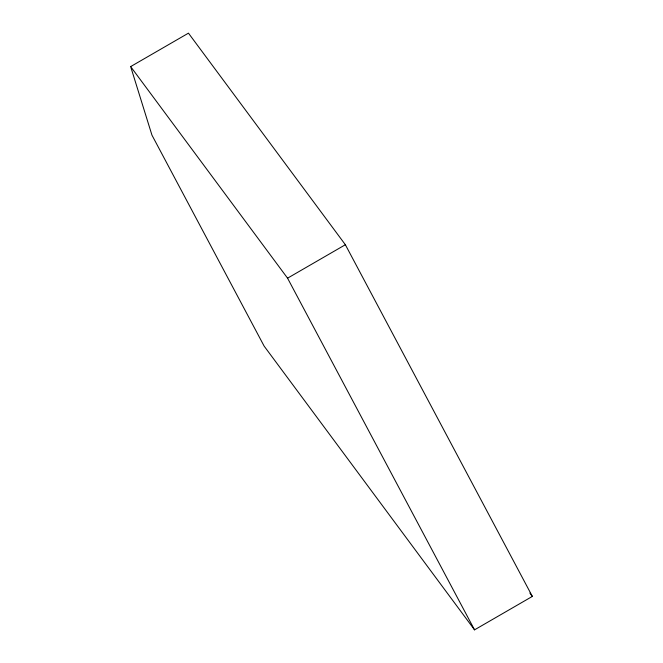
<?xml version="1.0" encoding="UTF-8"?>
<svg xmlns="http://www.w3.org/2000/svg" width="663" height="663" viewBox="0 0 663 663"><rect width="100%" height="100%" fill="white"/><g stroke="black" fill="none" stroke-linecap="round" stroke-linejoin="round"><path stroke-width="0.99" d="M130.652 66.59L188.458 33.15L345.365 244.73L532.348 596.41L474.542 629.85L264.147 346.136L151.951 135.136L130.652 66.59L287.56 278.178L474.542 629.85M287.56 278.178L345.365 244.73M529.886 593.078L532.348 596.41"/></g></svg>
